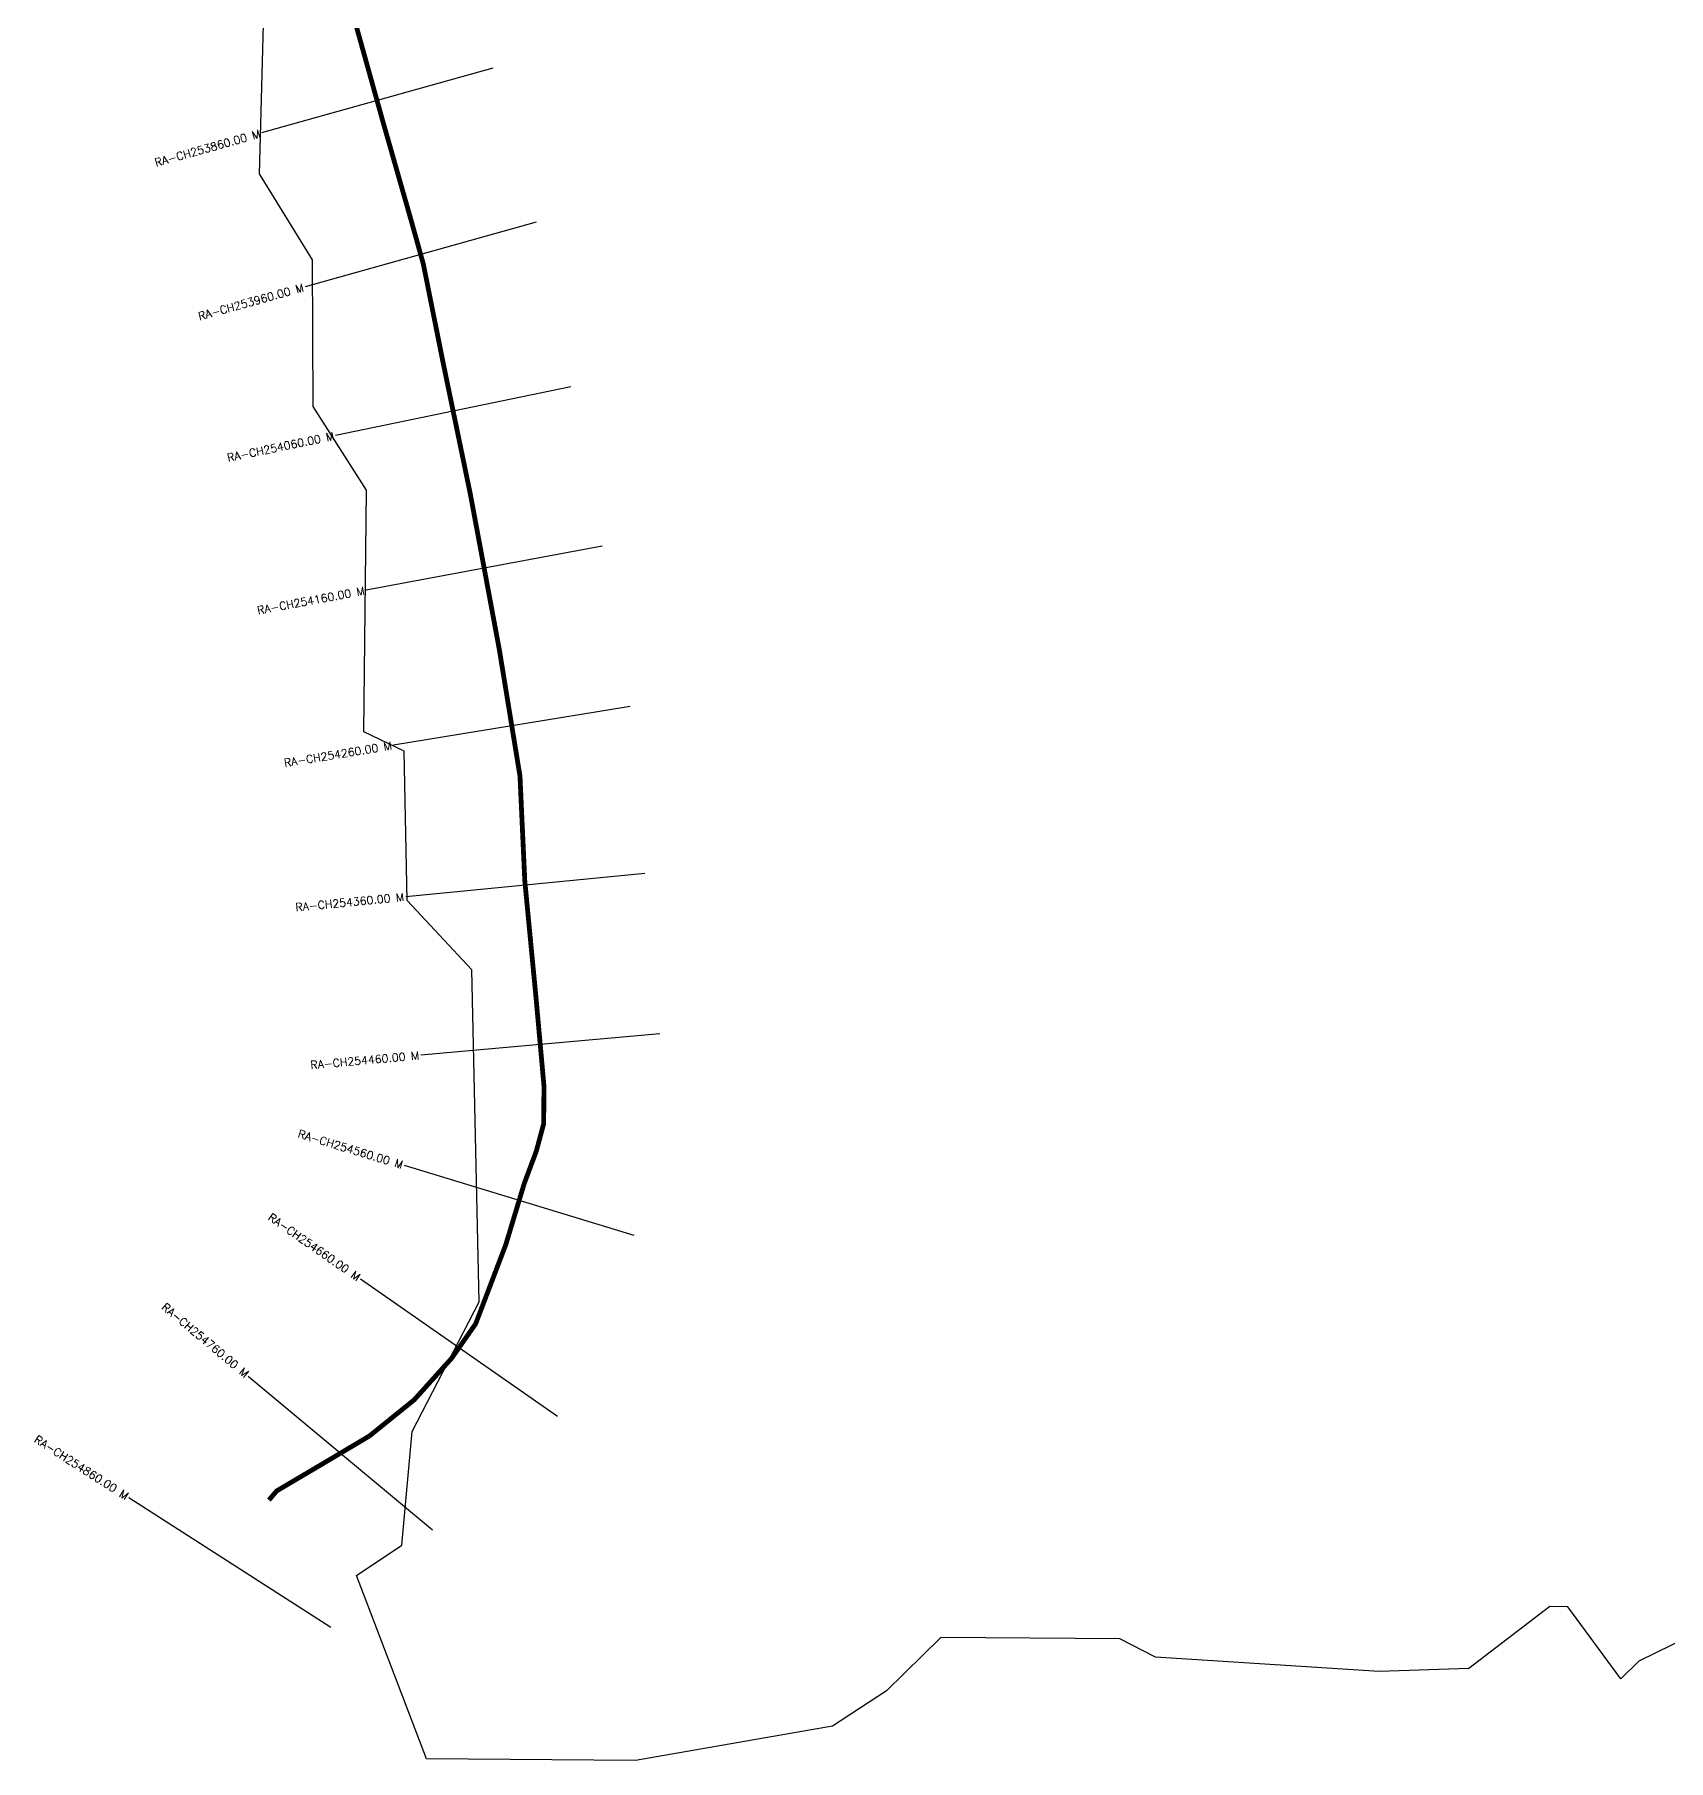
# Model space of a CAD drawing. Header units: metres. Extents: x 277546 to 280849, y 2038994 to 2043106.
# Drawn here: x 278630 to 279651, y 2038994 to 2040072 of the extents above; entities that cross this region are included whole.
import ezdxf
from ezdxf.enums import TextEntityAlignment as Align

# ---------------------------------------------------------------- set-up
doc = ezdxf.new("R2010")
doc.units = ezdxf.units.M
for name, color, linetype in [('CS', 134, 'Continuous'), ('CSMark', 6, 'Continuous'), ('NATURALLY PROTECTED', 3, 'Continuous')]:
    doc.layers.add(name, color=color, linetype=linetype)
doc.styles.get("Standard").update_dxf_attribs({"font": 'simplex.shx'})

msp = doc.modelspace()

# ---------------------------------------------------------------- linework, layer by layer
at = {"color": 6, "flags": 128}
msp.add_lwpolyline([(279767.1, 2039121.8), (279632.4, 2039055.8), (279621.1, 2039044.7), (279587.9, 2039089.7), (279576.7, 2039089.8), (279526.1, 2039051.1), (279470, 2039049.3), (279330.4, 2039058.2), (279308.1, 2039069.6), (279196.2, 2039070.5), (279162.4, 2039037.2), (279128.7, 2039015.1), (279005.5, 2038993.7), (278875.1, 2038994.7), (278831.2, 2039109.3), (278859.7, 2039128.2), (278866.1, 2039199.2), (278908, 2039280.2), (278903.4, 2039487.6), (278862.9, 2039531), (278861.1, 2039624.3), (278835.8, 2039636.4), (278837.6, 2039787.4), (278804.3, 2039839.6), (278803.9, 2039931.4), (278770.6, 2039985.1), (278773.1, 2040078.4)], dxfattribs=at)
at = {"layer": 'CS'}
for p, q in [((278916.4, 2040051.1), (278771.9, 2040010.6)), ((278943.6, 2039954.8), (278799.2, 2039914.5)), ((278965.1, 2039851.9), (278818.2, 2039821.6)), ((278984.8, 2039752.4), (278837.3, 2039724.9)), ((279002.3, 2039652.3), (278854.3, 2039628)), ((279011.3, 2039547.9), (278862, 2039533.4)), ((279020.8, 2039447.8), (278871.4, 2039434.4)), ((279004.7, 2039321.8), (278861.2, 2039365.4)), ((278956.8, 2039208.7), (278833.7, 2039294.5)), ((278878.8, 2039137.5), (278763.7, 2039233.7)), ((278815.3, 2039076.8), (278689, 2039157.8))]:
    msp.add_line(p, q, dxfattribs=at)
at = {"layer": 'NATURALLY PROTECTED', "const_width": 3, "flags": 128}
msp.add_lwpolyline([(278828.5, 2040086.8), (278848, 2040016.9), (278865.1, 2039957.1), (278873, 2039928.8), (278885.5, 2039866.5), (278902.4, 2039784.9), (278920.5, 2039687.8), (278933.4, 2039608.8), (278936.4, 2039543.4), (278943.4, 2039470.5), (278948.4, 2039415), (278948.2, 2039391.5), (278943.6, 2039374.4), (278936.1, 2039354.3), (278924.5, 2039315.9), (278905.7, 2039266.5), (278890.7, 2039245), (278867.3, 2039219), (278839.3, 2039196.4), (278809, 2039178.4), (278781.4, 2039162.1), (278776.6, 2039156.4)], dxfattribs=at)

# ---------------------------------------------------------------- texts
at = {"layer": 'CSMark'}
for s, rotation, p in [('RA-CH253860.00 M', 15.6644, (278771, 2040010.3)), ('RA-CH253960.00 M', 15.6181, (278798.2, 2039914.2)), ('RA-CH254060.00 M', 11.6718, (278817.3, 2039821.4)), ('RA-CH254160.00 M', 10.5739, (278836.3, 2039724.7)), ('RA-CH254260.00 M', 9.2903, (278853.3, 2039627.9)), ('RA-CH254360.00 M', 5.5349, (278861, 2039533.3)), ('RA-CH254460.00 M', 5.1526, (278870.4, 2039434.3)), ('RA-CH254560.00 M', 343.1017, (278860.2, 2039365.7)), ('RA-CH254660.00 M', 325.1363, (278832.9, 2039295)), ('RA-CH254760.00 M', 320.1198, (278763, 2039234.4)), ('RA-CH254860.00 M', 327.3498, (278688.2, 2039158.3))]:
    msp.add_text(s, height=5, rotation=rotation, dxfattribs=at).set_placement(p, align=Align.MIDDLE_RIGHT)

doc.saveas('drawing.dxf')
